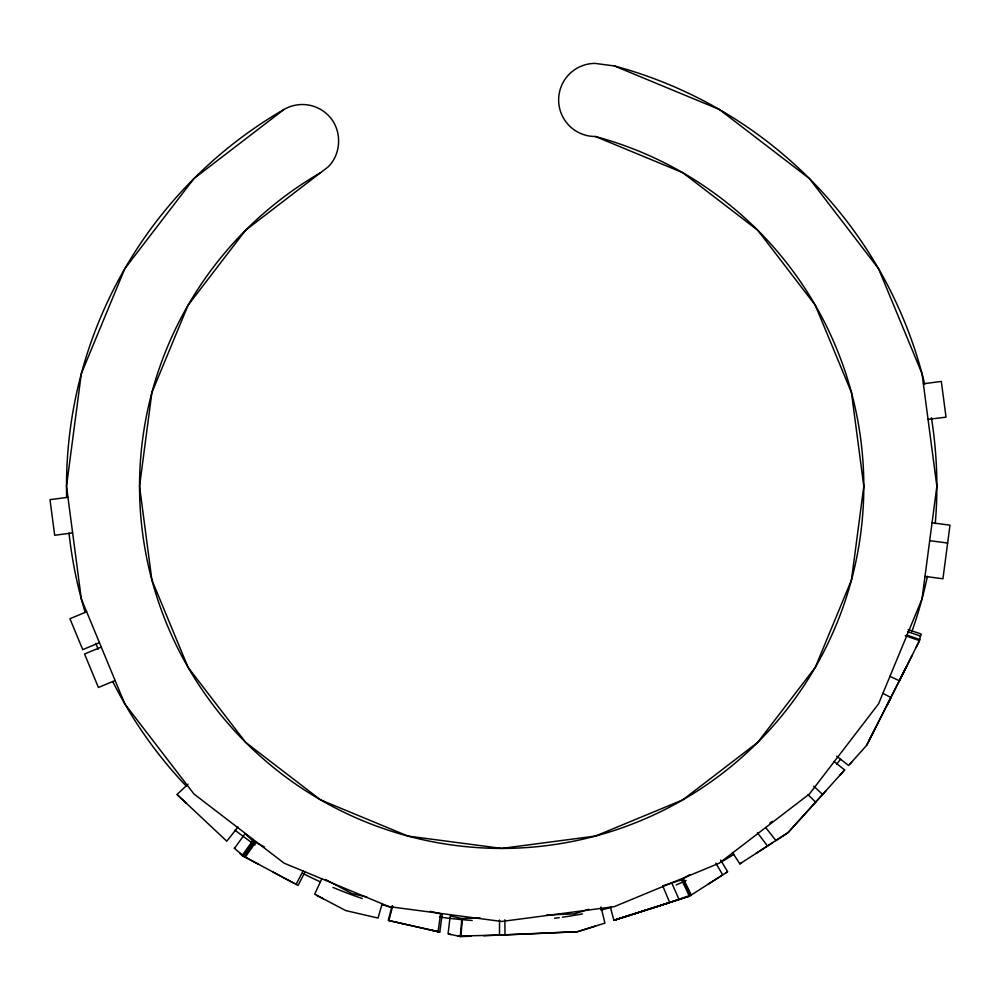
<?xml version="1.0" encoding="UTF-8"?>
<svg xmlns="http://www.w3.org/2000/svg" width="1000" height="1000" viewBox="0 0 1000 1000"><rect width="100%" height="100%" fill="white"/><g stroke="black" fill="none" stroke-linecap="round" stroke-linejoin="round"><path stroke-width="1.5" d="M499.538 920.025L499.5 935.113L457.825 936.075M449.4 934.212L460.825 936.587L462.45 918.562M460.238 936.612L461.875 918.575L479.975 917.825M438.05 931.675L440.613 913.75M920.662 635.062L920.913 633.9L908.012 629.625M920.8 634.425L919.488 640.625L916.087 647.45M392.7 905.95L388.875 920.55L439.762 932.05L442.25 914.125L429.963 911.325M392.113 905.825L388.275 920.413L402.113 923.575M382.212 903.575L378.025 918.062L345.788 910.6L316.812 895.35M321.662 879.163L314.662 894.212L323.338 898.8M899.975 679.587L919.488 640.625L905.238 635.662M899.5 680.537L912.013 655.612M887.312 704.663L900.45 678.637M868.737 741.175L907.038 665.537M886.462 706.338L890.938 697.525L882.9 693.35M850.212 763.725L866.575 745.4L890.575 698.213M866.575 745.4L875.362 728.2M305.012 872.025L298.075 885.413L242.15 855.5L239.688 853.213M296.087 884.362L303.1 871M245.25 857.163L255.675 842.362M254.713 841.85L244.25 856.625L234.2 848.1M244.037 856.513L247.525 851.587M251.012 846.663L254.5 841.737M243.375 856.162L253.762 841.35M264.5 847.062L252.688 840.775L242.15 855.5L258.337 864.2M234.475 848.363L245.087 833.637L252.688 840.775M238.012 826.988L226.788 841.2L177.425 794.875M839.7 775.462L844.625 769.975L834.013 761.488M852.125 761.587L848.625 765.5L836.712 756.237M844.625 769.975L822.625 794.438L813.787 786.225M826.087 790.612L788.037 832.625L775.888 840.537L765.638 827.5M823.888 793.05L788.037 832.625L765.45 847.325M188.05 784.2L176.988 794.45L186.262 803.213M284.088 109.412L193.962 178.562L124.8 268.688L81.325 373.65L66.5 486.287L81.325 598.913L124.8 703.875L193.962 794L284.088 863.162L389.05 906.637L501.675 921.462L614.312 906.637L719.262 863.162L809.4 794L878.55 703.875L922.025 598.913L936.862 486.287L922.025 373.65L878.55 268.688L809.4 178.562L719.262 109.412L614.312 65.938L594.975 63.388A36.55 36.55 0 0 0 558.638 100.15A36.55 36.55 0 0 0 595.4 136.5L682.738 172.675L757.738 230.225L815.288 305.225L851.462 392.562L863.812 486.287L851.462 580.013L815.288 667.35L757.738 742.35L682.738 799.9L595.4 836.075L501.675 848.413L407.95 836.075L320.613 799.9L245.613 742.35L188.062 667.35L151.888 580.013L139.55 486.287L151.888 392.562L188.062 305.225L245.613 230.225L328.175 166.863C342.088 153.125 342.088 128.95 328.175 115.213A36.525 36.525 0 0 0 284.088 109.412A435.175 435.175 0 0 0 66.638 497.113M756.05 853.413L772.95 842.45M732.475 852.475L739.862 863.863L767.487 845.987L757.45 832.775M662.812 885.812L681.675 879.825L689.725 874.638M769.862 822.987L772.438 821.325M725.975 872.8L727.663 871.712L720.65 860.088M739.862 863.863L741.6 862.738M707.862 884.412L726.888 872.212M86.662 611.788L69.938 618.713L82.737 649.625L99.462 642.688M101.275 647.075L84.55 654L98.413 687.463L115.138 680.537M666.812 903.475L691.213 895.037L683.425 878.7M636.3 913.213L689.388 896.213L722.712 874.9L715.863 863.175M610.388 907.188L613.875 920.312L689.388 896.213L681.675 879.825M626.2 916.413L669.675 902.562L662.738 885.837M588.75 909.3L574.362 913.863L546.775 915.025M629.025 915.525L613.875 920.312L663.475 904.55M613.875 920.312L642.5 911.237M595.625 926.038L577.513 931.7L483.75 935.725M923.363 383.787L941.312 381.425L946.025 417.163L928.05 419.363M67.95 497.3L50 499.663L54.688 535.262L72.638 532.9M528.125 933.925L577.513 931.7L604.925 923.125L601 907M496.625 935.225L531.5 933.775M460.825 936.587L471.262 936.2M932.05 522.8L950 525.175L942.938 578.775L924.987 576.413M929.7 540.675L947.65 543.038M431.95 930.312L439.762 932.05L401.825 923.5M450.688 934.488L448.062 933.913L450.213 915.925L461.875 918.575M366.838 896.988L352.1 893.637L325.538 879.513M907.588 631.7L920.462 636.038M906.888 635.087L919.725 639.525M889.812 676.3L899.388 680.763M273.175 872.15L294.15 883.337M808.112 794.775L815.675 802.15M682.412 879.35L690.763 895.325M671.762 882.962L679.075 899.538M504.85 919.8L505 934.887M595.4 136.5A362.125 362.125 0 0 1 815.288 667.35A362.125 362.125 0 0 1 245.613 742.35A362.125 362.125 0 0 1 320.613 172.675M931.438 417.837A435.175 435.175 0 0 1 935.25 523.6M927.45 576.275A435.175 435.175 0 0 1 911.875 631.587M840.625 759.225A435.175 435.175 0 0 1 836.65 764.075M733.863 854.35A435.175 435.175 0 0 1 721.938 861.6M686.15 880.425A435.175 435.175 0 0 1 676.15 884.95M611.325 907.425A435.175 435.175 0 0 1 600.788 910.025M582.475 913.9A435.175 435.175 0 0 1 562.375 917.212M559.263 917.638A435.175 435.175 0 0 1 554.587 918.238M472.175 920.462A435.175 435.175 0 0 1 439.438 916.988M392.038 907.425A435.175 435.175 0 0 1 381.6 904.562M362.287 898.525A435.175 435.175 0 0 1 332.975 887.425M320.05 881.75A435.175 435.175 0 0 1 303.163 873.55M255.15 844.9A435.175 435.175 0 0 1 234.9 830.1M186.4 786.25A435.175 435.175 0 0 1 113 682.013M98.138 649.188A435.175 435.175 0 0 1 95.838 643.35M85.15 612.325A435.175 435.175 0 0 1 69.013 532.962M614.312 65.938A435.175 435.175 0 0 1 924.7 384.15"/></g></svg>
